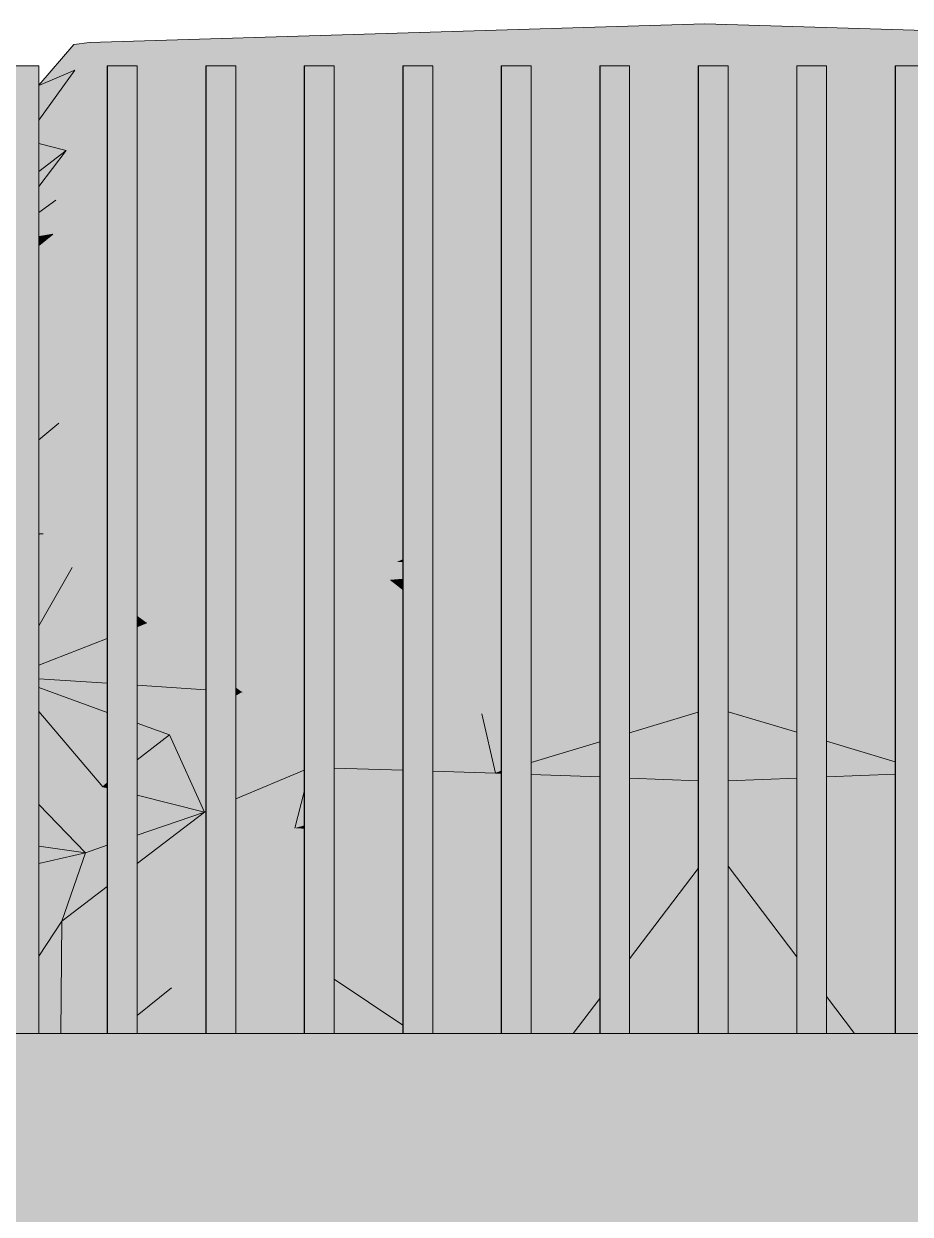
# Model space of a CAD drawing. Header units: millimetres. Extents: x 365175 to 2667127, y -330297 to -162108.
# Drawn here: x 1885189 to 1886087, y -319094 to -317888 of the extents above; entities that cross this region are included whole.
import ezdxf

# ---------------------------------------------------------------- set-up
doc = ezdxf.new("R2010")
doc.units = ezdxf.units.MM
doc.header["$MEASUREMENT"] = 0
doc.layers.add('Cars', color=7, linetype='Continuous')
doc.layers.add('TopoAlt', color=7, linetype='Continuous')

# ---------------------------------------------------------------- blocks, each defined once
blk = doc.blocks.new('Élément de coupe_125_6', base_point=(1445436.1, -319511))
at = {"layer": 'TopoAlt', "linetype": 'Continuous', "lineweight": 0, "true_color": 0x000000}
blk.add_hatch(color=18, dxfattribs=at).paths.add_polyline_path([(1882185.2, -318911), (1882185.2, -319511), (1914672.8, -319511), (1914672.8, -318911)])
at = {"layer": 'TopoAlt', "color": 190, "linetype": 'Continuous', "lineweight": 5, "true_color": 0x8002ff}
blk.add_line((1914672.8, -318911), (1882185.2, -318911), dxfattribs=at)
blk = doc.blocks.new('Élément de coupe_205_6', base_point=(1445436.1, -319511))
at = {"linetype": 'Continuous', "lineweight": 0, "true_color": 0x000000}
for points in [[(1885173.7, -318911), (1885174.1, -318911), (1885174.1, -317931), (1885173.7, -317931)], [(1885173.7, -318911), (1885174.1, -318911), (1885174.1, -317931), (1885173.7, -317931)], [(1885174.1, -317931), (1885174.1, -318911), (1885204.1, -318911), (1885204.1, -317931)]]:
    blk.add_hatch(color=18, dxfattribs=at).paths.add_polyline_path(points)
at = {"color": 18, "linetype": 'Continuous', "lineweight": 5, "true_color": 0x330000}
for p, q in [((1885173.7, -317931), (1885174.1, -317931)), ((1885173.7, -318911), (1885173.7, -317931)), ((1885174.1, -317931), (1885204.1, -317931)), ((1885174.1, -318911), (1885174.1, -317931)), ((1885204.1, -318911), (1885204.1, -317931))]:
    blk.add_line(p, q, dxfattribs=at)
blk = doc.blocks.new('Élément de coupe_206_6', base_point=(1445436.1, -319511))
at = {"linetype": 'Continuous', "lineweight": 0, "true_color": 0x000000}
for points in [[(1885273.5, -318911), (1885273.8, -318911), (1885273.8, -317931), (1885273.5, -317931)], [(1885273.5, -318911), (1885273.8, -318911), (1885273.8, -317931), (1885273.5, -317931)], [(1885273.8, -317931), (1885273.8, -318911), (1885303.8, -318911), (1885303.8, -317931)]]:
    blk.add_hatch(color=18, dxfattribs=at).paths.add_polyline_path(points)
at = {"color": 18, "linetype": 'Continuous', "lineweight": 5, "true_color": 0x330000}
for p, q in [((1885273.5, -317931), (1885273.8, -317931)), ((1885273.5, -318911), (1885273.5, -317931)), ((1885273.8, -317931), (1885303.8, -317931)), ((1885273.8, -318911), (1885273.8, -317931)), ((1885303.8, -318911), (1885303.8, -317931))]:
    blk.add_line(p, q, dxfattribs=at)
blk = doc.blocks.new('Élément de coupe_207_6', base_point=(1445436.1, -319511))
at = {"linetype": 'Continuous', "lineweight": 0, "true_color": 0x000000}
for points in [[(1885373.3, -318911), (1885373.6, -318911), (1885373.6, -317931), (1885373.3, -317931)], [(1885373.3, -318911), (1885373.6, -318911), (1885373.6, -317931), (1885373.3, -317931)], [(1885373.6, -317931), (1885373.6, -318911), (1885403.6, -318911), (1885403.6, -317931)]]:
    blk.add_hatch(color=18, dxfattribs=at).paths.add_polyline_path(points)
at = {"color": 18, "linetype": 'Continuous', "lineweight": 5, "true_color": 0x330000}
for p, q in [((1885373.3, -317931), (1885373.6, -317931)), ((1885373.3, -318911), (1885373.3, -317931)), ((1885373.6, -317931), (1885403.6, -317931)), ((1885373.6, -318911), (1885373.6, -317931)), ((1885403.6, -318911), (1885403.6, -317931))]:
    blk.add_line(p, q, dxfattribs=at)
blk = doc.blocks.new('Élément de coupe_208_6', base_point=(1445436.1, -319511))
at = {"linetype": 'Continuous', "lineweight": 0, "true_color": 0x000000}
for points in [[(1885473, -317931), (1885473, -318911), (1885473.3, -318911), (1885473.3, -317931)], [(1885473, -317931), (1885473, -318911), (1885473.3, -318911), (1885473.3, -317931)], [(1885473.3, -317931), (1885473.3, -318911), (1885503.3, -318911), (1885503.3, -317931)]]:
    blk.add_hatch(color=18, dxfattribs=at).paths.add_polyline_path(points)
at = {"color": 18, "linetype": 'Continuous', "lineweight": 5, "true_color": 0x330000}
for p, q in [((1885473, -317931), (1885473.3, -317931)), ((1885473, -318911), (1885473, -317931)), ((1885473.3, -317931), (1885503.3, -317931)), ((1885473.3, -318911), (1885473.3, -317931)), ((1885503.3, -318911), (1885503.3, -317931))]:
    blk.add_line(p, q, dxfattribs=at)
blk = doc.blocks.new('Élément de coupe_209_6', base_point=(1445436.1, -319511))
at = {"linetype": 'Continuous', "lineweight": 0, "true_color": 0x000000}
for points in [[(1885572.8, -317931), (1885572.8, -318911), (1885573.1, -318911), (1885573.1, -317931)], [(1885572.8, -317931), (1885572.8, -318911), (1885573.1, -318911), (1885573.1, -317931)], [(1885573.1, -318911), (1885603.1, -318911), (1885603.1, -317931), (1885573.1, -317931)]]:
    blk.add_hatch(color=18, dxfattribs=at).paths.add_polyline_path(points)
at = {"color": 18, "linetype": 'Continuous', "lineweight": 5, "true_color": 0x330000}
for p, q in [((1885572.8, -317931), (1885573.1, -317931)), ((1885572.8, -318911), (1885572.8, -317931)), ((1885573.1, -317931), (1885603.1, -317931)), ((1885573.1, -318911), (1885573.1, -317931)), ((1885603.1, -318911), (1885603.1, -317931))]:
    blk.add_line(p, q, dxfattribs=at)
blk = doc.blocks.new('Élément de coupe_210_6', base_point=(1445436.1, -319511))
at = {"linetype": 'Continuous', "lineweight": 0, "true_color": 0x000000}
for points in [[(1885672.5, -317931), (1885672.5, -318911), (1885672.9, -318911), (1885672.9, -317931)], [(1885672.5, -317931), (1885672.5, -318911), (1885672.9, -318911), (1885672.9, -317931)], [(1885672.9, -318911), (1885702.8, -318911), (1885702.8, -317931), (1885672.9, -317931)]]:
    blk.add_hatch(color=18, dxfattribs=at).paths.add_polyline_path(points)
at = {"color": 18, "linetype": 'Continuous', "lineweight": 5, "true_color": 0x330000}
for p, q in [((1885672.5, -317931), (1885672.9, -317931)), ((1885672.5, -318911), (1885672.5, -317931)), ((1885672.9, -317931), (1885702.8, -317931)), ((1885672.9, -318911), (1885672.9, -317931)), ((1885702.8, -318911), (1885702.8, -317931))]:
    blk.add_line(p, q, dxfattribs=at)
blk = doc.blocks.new('Élément de coupe_211_6', base_point=(1445436.1, -319511))
at = {"linetype": 'Continuous', "lineweight": 0, "true_color": 0x000000}
for points in [[(1885772.3, -317931), (1885772.3, -318911), (1885772.6, -318911), (1885772.6, -317931)], [(1885772.3, -317931), (1885772.3, -318911), (1885772.6, -318911), (1885772.6, -317931)], [(1885772.6, -317931), (1885772.6, -318911), (1885802.6, -318911), (1885802.6, -317931)]]:
    blk.add_hatch(color=18, dxfattribs=at).paths.add_polyline_path(points)
at = {"color": 18, "linetype": 'Continuous', "lineweight": 5, "true_color": 0x330000}
for p, q in [((1885772.3, -317931), (1885772.6, -317931)), ((1885772.3, -318911), (1885772.3, -317931)), ((1885772.6, -317931), (1885802.6, -317931)), ((1885772.6, -318911), (1885772.6, -317931)), ((1885802.6, -318911), (1885802.6, -317931))]:
    blk.add_line(p, q, dxfattribs=at)
blk = doc.blocks.new('Élément de coupe_212_6', base_point=(1445436.1, -319511))
at = {"linetype": 'Continuous', "lineweight": 0, "true_color": 0x000000}
for points in [[(1885872, -317931), (1885872, -318911), (1885872.4, -318911), (1885872.4, -317931)], [(1885872, -317931), (1885872, -318911), (1885872.4, -318911), (1885872.4, -317931)], [(1885872.4, -317931), (1885872.4, -318911), (1885902.4, -318911), (1885902.4, -317931)]]:
    blk.add_hatch(color=18, dxfattribs=at).paths.add_polyline_path(points)
at = {"color": 18, "linetype": 'Continuous', "lineweight": 5, "true_color": 0x330000}
for p, q in [((1885872, -317931), (1885872.4, -317931)), ((1885872, -318911), (1885872, -317931)), ((1885872.4, -317931), (1885902.4, -317931)), ((1885872.4, -318911), (1885872.4, -317931)), ((1885902.4, -318911), (1885902.4, -317931))]:
    blk.add_line(p, q, dxfattribs=at)
blk = doc.blocks.new('Élément de coupe_213_6', base_point=(1445436.1, -319511))
at = {"linetype": 'Continuous', "lineweight": 0, "true_color": 0x000000}
for points in [[(1885971.8, -317931), (1885971.8, -318911), (1885972.1, -318911), (1885972.1, -317931)], [(1885971.8, -317931), (1885971.8, -318911), (1885972.1, -318911), (1885972.1, -317931)], [(1885972.1, -317931), (1885972.1, -318911), (1886002.1, -318911), (1886002.1, -317931)]]:
    blk.add_hatch(color=18, dxfattribs=at).paths.add_polyline_path(points)
at = {"color": 18, "linetype": 'Continuous', "lineweight": 5, "true_color": 0x330000}
for p, q in [((1885971.8, -317931), (1885972.1, -317931)), ((1885971.8, -318911), (1885971.8, -317931)), ((1885972.1, -317931), (1886002.1, -317931)), ((1885972.1, -318911), (1885972.1, -317931)), ((1886002.1, -318911), (1886002.1, -317931))]:
    blk.add_line(p, q, dxfattribs=at)
blk = doc.blocks.new('Élément de coupe_214_6', base_point=(1445436.1, -319511))
at = {"linetype": 'Continuous', "lineweight": 0, "true_color": 0x000000}
for points in [[(1886071.5, -317931), (1886071.5, -318911), (1886071.9, -318911), (1886071.9, -317931)], [(1886071.5, -317931), (1886071.5, -318911), (1886071.9, -318911), (1886071.9, -317931)], [(1886071.9, -317931), (1886071.9, -318911), (1886101.9, -318911), (1886101.9, -317931)]]:
    blk.add_hatch(color=18, dxfattribs=at).paths.add_polyline_path(points)
at = {"color": 18, "linetype": 'Continuous', "lineweight": 5, "true_color": 0x330000}
for p, q in [((1886071.5, -317931), (1886071.9, -317931)), ((1886071.5, -318911), (1886071.5, -317931)), ((1886071.9, -317931), (1886101.9, -317931)), ((1886071.9, -318911), (1886071.9, -317931)), ((1886101.9, -318911), (1886101.9, -317931))]:
    blk.add_line(p, q, dxfattribs=at)
blk = doc.blocks.new('Élément de coupe_550_6', base_point=(1445436.1, -319511))
at = {"layer": 'Cars', "linetype": 'Continuous', "lineweight": 0, "true_color": 0x000000}
for points in [[(1885878.7, -317888.3), (1885239.6, -317909.4), (1885877.1, -317891)], [(1885255.5, -317907.2), (1885239.6, -317909.4), (1885878.7, -317888.3)], [(1885878.7, -317888.3), (1885877.1, -317891), (1886515.6, -317907.5)], [(1885239.6, -317909.4), (1885240.7, -317935.4), (1885273.5, -317933.1), (1885273.5, -317931), (1885303.8, -317931), (1885303.8, -317931), (1885877.1, -317891)], [(1885877.1, -317891), (1885303.8, -317931), (1885303.8, -317933.6), (1885373.3, -317931.5), (1885373.3, -317931), (1885390.6, -317931), (1885877, -317916.6)], [(1885877, -317916.6), (1886489.8, -317931), (1886500.9, -317931), (1886500.9, -317931.2), (1886513.6, -317931.5), (1885877.1, -317891)], [(1886513.6, -317931.5), (1886515.6, -317907.5), (1885877.1, -317891)], [(1885204.1, -317950.7), (1885240.7, -317935.4), (1885239.6, -317909.4), (1885204.1, -317950.3)], [(1885877, -317916.6), (1885390.6, -317931), (1885403.6, -317931), (1885403.6, -317967), (1885473, -317959.6), (1885473, -317931), (1885503.3, -317931), (1885503.3, -317956.4), (1885572.8, -317949), (1885572.8, -317931), (1885603.1, -317931), (1885603.1, -317945.8), (1885672.5, -317938.4), (1885672.5, -317931), (1885702.8, -317931), (1885702.8, -317935.1)], [(1885702.8, -317935.1), (1885702.8, -317954.8), (1885772.3, -317939.6), (1885772.3, -317931), (1885802.6, -317931), (1885802.6, -317932.9), (1885877, -317916.6)], [(1885802.6, -317986.7), (1885872, -317980.8), (1885872, -317931), (1885877, -317931), (1885877, -317916.6), (1885802.6, -317932.9)], [(1885989.9, -317931), (1885877, -317916.6), (1885971.8, -317937.2), (1885971.8, -317931)], [(1885877, -317931), (1885902.4, -317931), (1885902.4, -317982.5), (1885971.8, -317988.2), (1885971.8, -317937.2), (1885877, -317916.6)], [(1885877, -317916.6), (1885989.9, -317931), (1886002.1, -317931), (1886002.1, -317932.5), (1886071.5, -317941.4), (1886071.5, -317931), (1886101.9, -317931), (1886101.9, -317945.3), (1886171.3, -317954.2), (1886171.3, -317931), (1886201.6, -317931), (1886201.6, -317958), (1886271.1, -317966.9), (1886271.1, -317931), (1886301.4, -317931), (1886301.4, -317970.8), (1886370.8, -317979.6), (1886370.8, -317931), (1886401.1, -317931), (1886401.1, -317983.5), (1886411.1, -317984.8), (1886470.6, -317953.9), (1886470.6, -317931), (1886489.8, -317931)], [(1885204.1, -317985.8), (1885204.1, -318009.6), (1885231.7, -318016.5), (1885240.7, -317935.4)], [(1885204.1, -317950.7), (1885204.1, -317985.8), (1885240.7, -317935.4)], [(1885240.7, -317935.4), (1885231.7, -318016.5), (1885273.5, -317999.1), (1885273.5, -317949.4)], [(1885240.7, -317935.4), (1885273.5, -317934.4), (1885273.5, -317933.1)], [(1885240.7, -317935.4), (1885273.5, -317949.4), (1885273.5, -317934.4)], [(1885303.8, -317962.4), (1885332.4, -317974.6), (1885373.3, -317970.3), (1885373.3, -317931.5), (1885303.8, -317933.6)], [(1886071.5, -317941.4), (1886002.1, -317932.5), (1886002.1, -317943.8), (1886071.5, -317958.9)], [(1885503.3, -317956.4), (1885503.3, -317998.6), (1885572.8, -317983.4), (1885572.8, -317949)], [(1885603.1, -317945.8), (1885603.1, -317976.7), (1885672.5, -317961.5), (1885672.5, -317938.4)], [(1885702.8, -317995.2), (1885772.3, -317989.3), (1885772.3, -317939.6), (1885702.8, -317954.8)], [(1886071.5, -317958.9), (1886002.1, -317943.8), (1886002.1, -317990.8), (1886071.5, -317996.5)], [(1885473, -317959.6), (1885403.6, -317967), (1885403.6, -318020.5), (1885473, -318005.3)], [(1885672.5, -317961.5), (1885603.1, -317976.7), (1885603.1, -318003.6), (1885672.5, -317997.7)], [(1885303.8, -317962.4), (1885303.8, -317986.5), (1885332.4, -317974.6)], [(1885332.4, -317974.6), (1885373.3, -318001.2), (1885373.3, -317970.3)], [(1885303.8, -317998.4), (1885332.4, -317974.6), (1885303.8, -317986.5)], [(1885303.8, -318045.9), (1885373.3, -318028.2), (1885373.3, -318001.2), (1885332.4, -317974.6), (1885303.8, -317998.4)], [(1885503.3, -317998.6), (1885503.3, -318012.1), (1885572.8, -318006.2), (1885572.8, -317983.4)], [(1885872, -317980.8), (1885802.6, -317986.7), (1885802.6, -317992.8), (1885872, -317981.2)], [(1885802.6, -317992.8), (1885802.6, -317997.8), (1885872, -317981.5), (1885872, -317981.2)], [(1885802.6, -317997.8), (1885802.6, -318036.1), (1885872, -318034.4), (1885872, -317981.5)], [(1885971.8, -317988.2), (1885902.4, -317982.5), (1885902.4, -317984.7), (1885971.8, -317996.2)], [(1885902.4, -317984.7), (1885902.4, -317986), (1885971.8, -318001.4), (1885971.8, -317996.2)], [(1885603.1, -318003.6), (1885603.1, -318026.1), (1885672.5, -318014.5), (1885672.5, -317997.7)], [(1885702.8, -318009.4), (1885772.3, -317997.8), (1885772.3, -317989.3), (1885702.8, -317995.2)], [(1885702.8, -318021.2), (1885772.3, -318004.9), (1885772.3, -317997.8), (1885702.8, -318009.4)], [(1885971.8, -318001.4), (1885902.4, -317986), (1885902.4, -318034.9), (1885971.8, -318036.4)], [(1886071.5, -317996.5), (1886002.1, -317990.8), (1886002.1, -318001.3), (1886071.5, -318012.9)], [(1885204.1, -318009.6), (1885204.1, -318038), (1885231.7, -318016.5)], [(1885231.7, -318016.5), (1885221.4, -318066.8), (1885273.5, -318023.6), (1885273.5, -317999.1)], [(1885403.6, -318020.5), (1885403.6, -318020.6), (1885473, -318014.7), (1885473, -318005.3)], [(1885572.8, -318006.2), (1885503.3, -318012.1), (1885503.3, -318042.7), (1885572.8, -318031.2)], [(1885772.3, -318004.9), (1885702.8, -318021.2), (1885702.8, -318038.6), (1885772.3, -318036.9)], [(1886002.1, -318001.3), (1886002.1, -318008.1), (1886071.5, -318023.5), (1886071.5, -318012.9)], [(1886002.1, -318008.1), (1886002.1, -318037), (1886071.5, -318038.5), (1886071.5, -318023.5)], [(1885204.1, -318053), (1885204.1, -318079.4), (1885221.4, -318066.8), (1885231.7, -318016.5)], [(1885231.7, -318016.5), (1885204.1, -318038), (1885204.1, -318053)], [(1885403.6, -318020.6), (1885403.6, -318059.4), (1885473, -318047.8), (1885473, -318014.7)], [(1885672.5, -318014.5), (1885603.1, -318026.1), (1885603.1, -318042), (1885620, -318040.6), (1885672.5, -318028.3)], [(1885273.5, -318023.6), (1885221.4, -318066.8), (1885273.5, -318053.6)], [(1885373.3, -318028.2), (1885303.8, -318045.9), (1885303.8, -318063.9), (1885373.3, -318033.6)], [(1885373.3, -318033.6), (1885303.8, -318063.9), (1885303.8, -318081.9), (1885373.3, -318066.2)], [(1885503.3, -318050.7), (1885572.8, -318044.7), (1885572.8, -318031.2), (1885503.3, -318042.7)], [(1885672.5, -318028.3), (1885620, -318040.6), (1885672.5, -318039.3)], [(1885503.3, -318050.7), (1885503.3, -318277.1), (1885572.8, -318136.3), (1885572.8, -318044.7)], [(1885603.1, -318074.9), (1885603.1, -318217.7), (1885672.5, -318171.3), (1885672.5, -318039.3), (1885620, -318040.6)], [(1885603.1, -318074.9), (1885620, -318040.6), (1885603.1, -318042)], [(1885702.8, -318038.6), (1885702.8, -318151), (1885772.3, -318104.5), (1885772.3, -318036.9)], [(1885802.6, -318084.2), (1885872, -318037.7), (1885872, -318034.4), (1885802.6, -318036.1)], [(1885872, -318037.7), (1885802.6, -318084.2), (1885802.6, -318294.5), (1885872, -318295.9)], [(1885902.4, -318051.1), (1885971.8, -318097.2), (1885971.8, -318036.4), (1885902.4, -318034.9)], [(1886071.5, -318038.5), (1886002.1, -318037), (1886002.1, -318117.3), (1886071.5, -318163.4)], [(1885218.3, -318101.2), (1885273.5, -318077.1), (1885273.5, -318053.6), (1885221.4, -318066.8)], [(1885403.6, -318059.4), (1885403.6, -318059.4), (1885473, -318053.4), (1885473, -318047.8)], [(1885403.6, -318060.5), (1885473, -318228.2), (1885473, -318053.4), (1885403.6, -318059.4)], [(1885902.4, -318295.6), (1885971.8, -318294.2), (1885971.8, -318097.2), (1885902.4, -318051.1)], [(1885204.1, -318079.4), (1885204.1, -318103.7), (1885218.3, -318101.2), (1885221.4, -318066.8)], [(1885303.8, -318189.2), (1885373.3, -318098.5), (1885373.3, -318066.2), (1885303.8, -318081.9)], [(1885403.6, -318060.5), (1885403.6, -318289.8), (1885473, -318288.6), (1885473, -318228.2)], [(1885218.3, -318101.2), (1885273.5, -318088.7), (1885273.5, -318077.1)], [(1885218.3, -318101.2), (1885224.5, -318292.8), (1885273.5, -318228.8), (1885273.5, -318088.7)], [(1885204.1, -318127.1), (1885204.1, -318236.4), (1885224.5, -318292.8), (1885218.3, -318101.2)], [(1885218.3, -318101.2), (1885204.1, -318112.8), (1885204.1, -318127.1)], [(1885204.1, -318112.8), (1885218.3, -318101.2), (1885204.1, -318103.7)], [(1885373.3, -318098.5), (1885303.8, -318189.2), (1885303.8, -318291.5), (1885373.3, -318290.3)], [(1885702.8, -318292.4), (1885772.3, -318293.9), (1885772.3, -318104.5), (1885702.8, -318151)], [(1886002.1, -318117.3), (1886002.1, -318293.5), (1886071.5, -318292.1), (1886071.5, -318163.4)], [(1885503.3, -318277.1), (1885503.3, -318284.5), (1885572.8, -318238.1), (1885572.8, -318136.3)], [(1885603.1, -318217.7), (1885603.1, -318290.4), (1885672.5, -318291.8), (1885672.5, -318171.3)], [(1885224.5, -318292.8), (1885204.1, -318236.4), (1885204.1, -318294.6)], [(1885224.5, -318292.8), (1885273.5, -318292), (1885273.5, -318228.8)], [(1885572.8, -318238.1), (1885503.3, -318284.5), (1885503.3, -318288.3), (1885572.8, -318289.8)], [(1885204.1, -318309.8), (1885204.1, -318404.7), (1885208.5, -318404.8), (1885224.5, -318292.8)], [(1885224.5, -318292.8), (1885204.1, -318294.6), (1885204.1, -318309.8)], [(1885224.5, -318292.8), (1885208.5, -318404.8), (1885273.5, -318378.6), (1885273.5, -318292)], [(1885303.8, -318366.4), (1885373.3, -318338.4), (1885373.3, -318290.3), (1885303.8, -318291.5)], [(1885403.6, -318326.2), (1885473, -318298.2), (1885473, -318288.6), (1885403.6, -318289.8)], [(1885403.6, -318326.2), (1885403.6, -318420.4), (1885473, -318426), (1885473, -318298.2)], [(1885503.3, -318288.3), (1885503.3, -318299.9), (1885566.4, -318433.5), (1885572.8, -318430.7), (1885572.8, -318289.8)], [(1885603.1, -318417.4), (1885672.5, -318386.9), (1885672.5, -318291.8), (1885603.1, -318290.4)], [(1885702.8, -318292.4), (1885702.8, -318373.6), (1885772.3, -318343.1), (1885772.3, -318293.9)], [(1885802.6, -318294.5), (1885802.6, -318329.8), (1885872, -318299.3), (1885872, -318295.9)], [(1885802.6, -318329.8), (1885802.6, -318425.5), (1885872, -318423.2), (1885872, -318299.3)], [(1885902.4, -318295.6), (1885902.4, -318306), (1885971.8, -318336.1), (1885971.8, -318294.2)], [(1886002.1, -318349.2), (1886071.5, -318379.2), (1886071.5, -318292.1), (1886002.1, -318293.5)], [(1885503.3, -318299.9), (1885503.3, -318428.4), (1885566.4, -318433.5)], [(1885902.4, -318423.6), (1885971.8, -318425.9), (1885971.8, -318336.1), (1885902.4, -318306)], [(1885303.8, -318412.4), (1885373.3, -318418), (1885373.3, -318338.4), (1885303.8, -318366.4)], [(1885702.8, -318428.9), (1885772.3, -318426.5), (1885772.3, -318343.1), (1885702.8, -318373.6)], [(1886071.5, -318379.2), (1886002.1, -318349.2), (1886002.1, -318426.9), (1886071.5, -318429.2)], [(1885208.5, -318404.8), (1885273.5, -318410), (1885273.5, -318378.6)], [(1885672.5, -318386.9), (1885603.1, -318417.4), (1885603.1, -318432.2), (1885672.5, -318429.9)], [(1885208.5, -318404.8), (1885204.1, -318404.7), (1885204.1, -318405.7)], [(1885204.1, -318405.7), (1885204.1, -318436.9), (1885238.1, -318439.1), (1885208.5, -318404.8)], [(1885208.5, -318404.8), (1885238.1, -318439.1), (1885273.5, -318438.5), (1885273.5, -318410)], [(1885303.8, -318412.4), (1885303.8, -318437.9), (1885373.3, -318436.8), (1885373.3, -318418)], [(1885403.6, -318436.2), (1885473, -318435.1), (1885473, -318426), (1885403.6, -318420.4)], [(1885503.3, -318434.5), (1885566.4, -318433.5), (1885503.3, -318428.4)], [(1885566.4, -318433.5), (1885572.8, -318433.2), (1885572.8, -318430.7)], [(1885603.1, -318432.2), (1885603.1, -318447.7), (1885672.5, -318441.5), (1885672.5, -318429.9)], [(1885772.3, -318426.5), (1885702.8, -318428.9), (1885702.8, -318438.8), (1885772.3, -318432.6)], [(1885802.6, -318429.9), (1885872, -318423.7), (1885872, -318423.2), (1885802.6, -318425.5)], [(1885802.6, -318429.9), (1885802.6, -318433.1), (1885872, -318424.1), (1885872, -318423.7)], [(1885802.6, -318433.1), (1885802.6, -318438.8), (1885872, -318435.6), (1885872, -318424.1)], [(1885902.4, -318424.7), (1885971.8, -318430.9), (1885971.8, -318425.9), (1885902.4, -318423.6)], [(1885971.8, -318430.9), (1885902.4, -318424.7), (1885902.4, -318425.4), (1885971.8, -318433.9)], [(1885902.4, -318425.4), (1885902.4, -318436), (1885971.8, -318439.2), (1885971.8, -318433.9)], [(1886002.1, -318426.9), (1886002.1, -318433.6), (1886071.5, -318439.8), (1886071.5, -318429.2)], [(1885204.1, -318436.9), (1885204.1, -318497.9), (1885238.1, -318439.1)], [(1885238.1, -318439.1), (1885204.1, -318497.9), (1885204.1, -318537.9), (1885273.5, -318510.8), (1885273.5, -318465.3)], [(1885238.1, -318439.1), (1885273.5, -318442.1), (1885273.5, -318438.5)], [(1885238.1, -318439.1), (1885273.5, -318465.3), (1885273.5, -318442.1)], [(1885303.8, -318437.9), (1885303.8, -318444.7), (1885372.5, -318450.6), (1885373.3, -318450.6), (1885373.3, -318436.8)], [(1885403.6, -318436.2), (1885403.6, -318447.9), (1885473, -318441.7), (1885473, -318435.1)], [(1885473, -318441.7), (1885403.6, -318447.9), (1885403.6, -318450.8), (1885473, -318451.1)], [(1885503.3, -318451.3), (1885559.6, -318451.5), (1885566.4, -318433.5), (1885503.3, -318439.1)], [(1885503.3, -318439.1), (1885566.4, -318433.5), (1885503.3, -318434.5)], [(1885566.4, -318433.5), (1885559.6, -318451.5), (1885572.8, -318450.4), (1885572.8, -318433.2)], [(1885603.1, -318447.7), (1885603.1, -318449.1), (1885672.5, -318445.3), (1885672.5, -318441.5)], [(1885772.3, -318432.6), (1885702.8, -318438.8), (1885702.8, -318443.7), (1885733.3, -318442), (1885772.3, -318437)], [(1885733.3, -318442), (1885702.8, -318456.9), (1885702.8, -318477.9), (1885772.3, -318461.4), (1885772.3, -318440.2)], [(1885702.8, -318443.7), (1885702.8, -318456.9), (1885733.3, -318442)], [(1885772.3, -318437), (1885733.3, -318442), (1885772.3, -318440.2)], [(1885872, -318435.6), (1885802.6, -318438.8), (1885802.6, -318454.2), (1885872, -318437.7)], [(1885802.6, -318489.9), (1885872, -318486.9), (1885872, -318437.7), (1885802.6, -318454.2)], [(1885902.4, -318436), (1885902.4, -318439.6), (1885971.8, -318455.6), (1885971.8, -318439.2)], [(1885902.4, -318486.9), (1885971.8, -318489.9), (1885971.8, -318455.6), (1885902.4, -318439.6)], [(1886002.1, -318437.7), (1886040, -318442.3), (1886071.5, -318444.1), (1886071.5, -318439.8), (1886002.1, -318433.6)], [(1886002.1, -318440.6), (1886040, -318442.3), (1886002.1, -318437.7)], [(1886002.1, -318440.6), (1886002.1, -318462.6), (1886071.5, -318478.6), (1886071.5, -318457.5), (1886040, -318442.3)], [(1886071.5, -318444.1), (1886040, -318442.3), (1886071.5, -318457.5)], [(1885303.8, -318487.9), (1885313.6, -318495.1), (1885372.5, -318450.6), (1885303.8, -318444.7)], [(1885372.5, -318450.6), (1885313.6, -318495.1), (1885373.3, -318484.5), (1885373.3, -318450.6)], [(1885373.3, -318450.6), (1885372.5, -318450.6), (1885373.3, -318450.6)], [(1885473, -318451.1), (1885403.6, -318450.8), (1885403.6, -318479.2), (1885473, -318466.9)], [(1885559.6, -318451.5), (1885503.3, -318451.3), (1885503.3, -318461.5)], [(1885503.3, -318496.8), (1885572.8, -318497.4), (1885572.8, -318461.8), (1885559.6, -318451.5), (1885503.3, -318461.5)], [(1885559.6, -318451.5), (1885572.8, -318450.8), (1885572.8, -318450.4)], [(1885572.8, -318450.8), (1885559.6, -318451.5), (1885572.8, -318461.8)], [(1885672.5, -318445.3), (1885603.1, -318449.1), (1885603.1, -318485.4), (1885619, -318497.8), (1885672.5, -318471.7)], [(1885403.6, -318479.2), (1885403.6, -318495.9), (1885473, -318496.5), (1885473, -318466.9)], [(1885702.8, -318477.9), (1885702.8, -318494.2), (1885772.3, -318491.2), (1885772.3, -318461.4)], [(1886002.1, -318491.3), (1886071.5, -318494.3), (1886071.5, -318478.6), (1886002.1, -318462.6)], [(1885619, -318497.8), (1885672.5, -318485.1), (1885672.5, -318471.7)], [(1885313.6, -318495.1), (1885303.8, -318487.9), (1885303.8, -318498.9)], [(1885373.3, -318484.5), (1885313.6, -318495.1), (1885373.3, -318495.6)], [(1885603.1, -318497.7), (1885619, -318497.8), (1885603.1, -318485.4)], [(1885672.5, -318485.1), (1885619, -318497.8), (1885672.5, -318495.5)], [(1885702.8, -318565.8), (1885772.3, -318535.9), (1885772.3, -318491.2), (1885702.8, -318494.2)], [(1885802.6, -318522.8), (1885872, -318492.9), (1885872, -318486.9), (1885802.6, -318489.9)], [(1885902.4, -318492.6), (1885971.8, -318522.4), (1885971.8, -318489.9), (1885902.4, -318486.9)], [(1886002.1, -318535.4), (1886071.5, -318565.3), (1886071.5, -318494.3), (1886002.1, -318491.3)], [(1885303.8, -318498.9), (1885303.8, -318558.2), (1885373.3, -318562.7), (1885373.3, -318538.4), (1885313.6, -318495.1)], [(1885313.6, -318495.1), (1885373.3, -318538.4), (1885373.3, -318495.6)], [(1885403.6, -318495.9), (1885403.6, -318560.5), (1885410, -318565.1), (1885473, -318544.9), (1885473, -318496.5)], [(1885572.8, -318497.4), (1885503.3, -318496.8), (1885503.3, -318535.1), (1885572.8, -318512.7)], [(1885603.1, -318497.7), (1885603.1, -318503), (1885619, -318497.8)], [(1885603.1, -318503), (1885603.1, -318582.7), (1885653, -318587.3), (1885619, -318497.8)], [(1885672.5, -318495.5), (1885619, -318497.8), (1885653, -318587.3), (1885672.5, -318578.9)], [(1885802.6, -318522.8), (1885802.6, -318583.1), (1885872, -318581.2), (1885872, -318492.9)], [(1885902.4, -318492.6), (1885902.4, -318581.2), (1885971.8, -318583.1), (1885971.8, -318522.4)], [(1885204.1, -318537.9), (1885204.1, -318551.6), (1885273.5, -318556.2), (1885273.5, -318510.8)], [(1885572.8, -318512.7), (1885503.3, -318535.1), (1885503.3, -318573.6), (1885572.8, -318580)], [(1885772.3, -318535.9), (1885702.8, -318565.8), (1885702.8, -318585.9), (1885772.3, -318584)], [(1886002.1, -318584), (1886071.5, -318585.9), (1886071.5, -318565.3), (1886002.1, -318535.4)], [(1885204.1, -318560.5), (1885273.5, -318585.7), (1885273.5, -318556.2), (1885204.1, -318551.6)], [(1885473, -318544.9), (1885410, -318565.1), (1885473, -318570.9)], [(1885204.1, -318584.8), (1885269, -318661), (1885273.5, -318657.5), (1885273.5, -318585.7), (1885204.1, -318560.5)], [(1885373.3, -318562.7), (1885303.8, -318558.2), (1885303.8, -318596.7), (1885336.4, -318608.6), (1885373.3, -318586.8)], [(1885403.6, -318564.7), (1885410, -318565.1), (1885403.6, -318560.5)], [(1885403.6, -318568.9), (1885410, -318565.1), (1885403.6, -318564.7)], [(1885410, -318565.1), (1885403.6, -318568.9), (1885403.6, -318624), (1885473, -318639.9), (1885473, -318634.3)], [(1885410, -318565.1), (1885473, -318634.3), (1885473, -318570.9)], [(1885503.3, -318634), (1885572.8, -318612.3), (1885572.8, -318580), (1885503.3, -318573.6)], [(1885269, -318661), (1885204.1, -318584.8), (1885204.1, -318644.3)], [(1885373.3, -318586.8), (1885336.4, -318608.6), (1885373.3, -318617)], [(1885603.1, -318602.8), (1885653, -318587.3), (1885603.1, -318582.7)], [(1885603.1, -318602.8), (1885603.1, -318645.2), (1885666.8, -318647.1), (1885653, -318587.3)], [(1885672.5, -318578.9), (1885653, -318587.3), (1885672.5, -318586.7)], [(1885672.5, -318586.7), (1885653, -318587.3), (1885666.8, -318647.1), (1885672.5, -318645.4)], [(1885772.3, -318584), (1885702.8, -318585.9), (1885702.8, -318636.3), (1885772.3, -318615.5)], [(1885802.6, -318583.1), (1885802.6, -318606.4), (1885872, -318585.6), (1885872, -318581.2)], [(1885802.6, -318652.3), (1885872, -318654.9), (1885872, -318585.6), (1885802.6, -318606.4)], [(1885902.4, -318585.1), (1885971.8, -318605.9), (1885971.8, -318583.1), (1885902.4, -318581.2)], [(1885902.4, -318585.1), (1885902.4, -318655), (1885971.8, -318652.3), (1885971.8, -318605.9)], [(1886002.1, -318584), (1886002.1, -318614.9), (1886071.5, -318635.7), (1886071.5, -318585.9)], [(1885336.4, -318608.6), (1885303.8, -318596.7), (1885303.8, -318633.9)], [(1885303.8, -318633.9), (1885303.8, -318669.7), (1885372, -318686.7), (1885336.4, -318608.6)], [(1885373.3, -318617), (1885336.4, -318608.6), (1885372, -318686.7), (1885373.3, -318686.2)], [(1885503.3, -318642.1), (1885572.8, -318644.2), (1885572.8, -318612.3), (1885503.3, -318634)], [(1885403.6, -318673.4), (1885473, -318644.1), (1885473, -318639.9), (1885403.6, -318624)], [(1885702.8, -318636.3), (1885702.8, -318648.5), (1885772.3, -318651.1), (1885772.3, -318615.5)], [(1886002.1, -318614.9), (1886002.1, -318651.1), (1886071.5, -318648.4), (1886071.5, -318635.7)], [(1885204.1, -318678.9), (1885251.3, -318727.8), (1885269, -318661), (1885204.1, -318644.3)], [(1885403.6, -318692.3), (1885463.5, -318702.9), (1885473, -318666.3), (1885473, -318644.1), (1885403.6, -318673.4)], [(1885503.3, -318692), (1885572.8, -318672.9), (1885572.8, -318644.2), (1885503.3, -318642.1)], [(1885603.1, -318664.6), (1885666.8, -318647.1), (1885603.1, -318645.2)], [(1885603.1, -318664.6), (1885603.1, -318711.7), (1885672.5, -318716.1), (1885672.5, -318714.5), (1885666.8, -318647.1)], [(1885672.5, -318645.4), (1885666.8, -318647.1), (1885672.5, -318647.3)], [(1885666.8, -318647.1), (1885672.5, -318714.5), (1885672.5, -318647.3)], [(1885702.8, -318707.6), (1885772.3, -318688.1), (1885772.3, -318651.1), (1885702.8, -318648.5)], [(1886002.1, -318687.6), (1886071.5, -318707), (1886071.5, -318648.4), (1886002.1, -318651.1)], [(1885251.3, -318727.8), (1885273.5, -318720.3), (1885273.5, -318662.1), (1885269, -318661)], [(1885273.5, -318657.5), (1885269, -318661), (1885273.5, -318662.1)], [(1885802.6, -318679.6), (1885872, -318660), (1885872, -318654.9), (1885802.6, -318652.3)], [(1885802.6, -318679.6), (1885802.6, -318720), (1885872, -318722.1), (1885872, -318660)], [(1885902.4, -318659.6), (1885971.8, -318679.1), (1885971.8, -318652.3), (1885902.4, -318655)], [(1885902.4, -318659.6), (1885902.4, -318722.2), (1885971.8, -318720), (1885971.8, -318679.1)], [(1885372, -318686.7), (1885303.8, -318669.7), (1885303.8, -318709.9)], [(1885463.5, -318702.9), (1885473, -318700.3), (1885473, -318666.3)], [(1885503.3, -318692), (1885503.3, -318705.4), (1885572.8, -318709.8), (1885572.8, -318672.9)], [(1885251.3, -318727.8), (1885204.1, -318678.9), (1885204.1, -318721.1)], [(1885303.8, -318738.8), (1885303.8, -318843.5), (1885338.6, -318864.6), (1885372, -318686.7)], [(1885372, -318686.7), (1885303.8, -318709.9), (1885303.8, -318738.8)], [(1885372, -318686.7), (1885338.6, -318864.6), (1885373.3, -318897.5), (1885373.3, -318705.2)], [(1885372, -318686.7), (1885373.3, -318686.9), (1885373.3, -318686.2)], [(1885372, -318686.7), (1885373.3, -318705.2), (1885373.3, -318686.9)], [(1885463.5, -318702.9), (1885403.6, -318692.3), (1885403.6, -318865.1)], [(1885772.3, -318688.1), (1885702.8, -318707.6), (1885702.8, -318717), (1885772.3, -318719.1)], [(1886002.1, -318687.6), (1886002.1, -318719.1), (1886071.5, -318716.9), (1886071.5, -318707)], [(1885403.6, -318865.1), (1885403.6, -318899.7), (1885473, -318855.1), (1885473, -318758.9), (1885463.5, -318702.9)], [(1885463.5, -318702.9), (1885473, -318703.5), (1885473, -318700.3)], [(1885463.5, -318702.9), (1885473, -318758.9), (1885473, -318703.5)], [(1885503.3, -318834.8), (1885572.8, -318786.1), (1885572.8, -318709.8), (1885503.3, -318705.4)], [(1885251.3, -318727.8), (1885204.1, -318721.1), (1885204.1, -318738.6)], [(1885227.5, -318797.1), (1885273.5, -318762), (1885273.5, -318720.3), (1885251.3, -318727.8)], [(1885603.1, -318711.7), (1885603.1, -318764.8), (1885672.5, -318716.2), (1885672.5, -318716.1)], [(1885603.1, -318764.8), (1885603.1, -318911), (1885672.5, -318911), (1885672.5, -318716.2)], [(1885702.8, -318911), (1885745.5, -318911), (1885772.3, -318875.5), (1885772.3, -318719.1), (1885702.8, -318717)], [(1885802.6, -318720), (1885802.6, -318835.4), (1885872, -318743.7), (1885872, -318722.1)], [(1885902.4, -318722.2), (1885902.4, -318741.6), (1885971.8, -318833.4), (1885971.8, -318720)], [(1886002.1, -318873.4), (1886030.5, -318911), (1886071.5, -318911), (1886071.5, -318716.9), (1886002.1, -318719.1)], [(1885204.1, -318738.6), (1885204.1, -318791.5), (1885227.5, -318797.1), (1885251.3, -318727.8)], [(1885872, -318743.7), (1885802.6, -318835.4), (1885802.6, -318911), (1885872, -318911)], [(1885971.8, -318833.4), (1885902.4, -318741.6), (1885902.4, -318911), (1885971.8, -318911)], [(1885273.5, -318762), (1885227.5, -318797.1), (1885273.5, -318825)], [(1885227.5, -318797.1), (1885204.1, -318791.5), (1885204.1, -318832.7)], [(1885503.3, -318834.8), (1885503.3, -318856), (1885572.8, -318902.4), (1885572.8, -318786.1)], [(1885204.1, -318832.7), (1885204.1, -318911), (1885226.4, -318911), (1885227.5, -318797.1)], [(1885226.4, -318911), (1885273.5, -318911), (1885273.5, -318825), (1885227.5, -318797.1)], [(1885338.6, -318864.6), (1885303.8, -318843.5), (1885303.8, -318892.8)], [(1885303.8, -318892.8), (1885303.8, -318911), (1885373.3, -318911), (1885373.3, -318897.5), (1885338.6, -318864.6)], [(1885473, -318855.1), (1885403.6, -318899.7), (1885403.6, -318911), (1885473, -318911)], [(1885503.3, -318911), (1885572.8, -318911), (1885572.8, -318902.4), (1885503.3, -318856)], [(1885772.3, -318875.5), (1885745.5, -318911), (1885772.3, -318911)], [(1886030.5, -318911), (1886002.1, -318873.4), (1886002.1, -318911)]]:
    blk.add_hatch(color=18, dxfattribs=at).paths.add_polyline_path(points)
at = {"layer": 'Cars', "color": 7, "linetype": 'Continuous', "lineweight": 5}
for p, q in [((1885878.7, -317888.3), (1885255.5, -317907.2)), ((1886515.6, -317907.5), (1885878.7, -317888.3)), ((1885239.6, -317909.4), (1885204.1, -317950.3)), ((1885239.6, -317909.4), (1885255.5, -317907.2)), ((1885240.7, -317935.4), (1885204.1, -317985.8)), ((1885240.7, -317935.4), (1885204.1, -317950.7)), ((1885231.7, -318016.5), (1885204.1, -318009.6)), ((1885231.7, -318016.5), (1885204.1, -318053)), ((1885231.7, -318016.5), (1885204.1, -318038)), ((1885221.4, -318066.8), (1885204.1, -318079.4)), ((1885218.3, -318101.2), (1885204.1, -318112.8)), ((1885218.3, -318101.2), (1885204.1, -318103.7)), ((1885224.5, -318292.8), (1885204.1, -318309.8)), ((1885208.5, -318404.8), (1885204.1, -318404.7)), ((1885238.1, -318439.1), (1885204.1, -318497.9)), ((1885313.6, -318495.1), (1885303.8, -318498.9)), ((1885273.5, -318510.8), (1885204.1, -318537.9)), ((1885273.5, -318556.2), (1885204.1, -318551.6)), ((1885273.5, -318585.7), (1885204.1, -318560.5)), ((1885373.3, -318562.7), (1885303.8, -318558.2)), ((1885410, -318565.1), (1885403.6, -318564.7)), ((1885204.1, -318584.8), (1885269, -318661)), ((1885653, -318587.3), (1885666.8, -318647.1)), ((1885872, -318585.6), (1885802.6, -318606.4)), ((1885971.8, -318605.9), (1885902.4, -318585.1)), ((1885336.4, -318608.6), (1885303.8, -318596.7)), ((1885336.4, -318608.6), (1885303.8, -318633.9)), ((1885336.4, -318608.6), (1885372, -318686.7)), ((1885772.3, -318615.5), (1885702.8, -318636.3)), ((1886071.5, -318635.7), (1886002.1, -318614.9)), ((1885473, -318644.1), (1885403.6, -318673.4)), ((1885572.8, -318644.2), (1885503.3, -318642.1)), ((1885666.8, -318647.1), (1885603.1, -318645.2)), ((1885672.5, -318645.4), (1885666.8, -318647.1)), ((1885672.5, -318647.3), (1885666.8, -318647.1)), ((1885772.3, -318651.1), (1885702.8, -318648.5)), ((1886071.5, -318648.4), (1886002.1, -318651.1)), ((1885273.5, -318657.5), (1885269, -318661)), ((1885273.5, -318662.1), (1885269, -318661)), ((1885872, -318654.9), (1885802.6, -318652.3)), ((1885971.8, -318652.3), (1885902.4, -318655)), ((1885372, -318686.7), (1885303.8, -318669.7)), ((1885473, -318666.3), (1885463.5, -318702.9)), ((1885204.1, -318678.9), (1885251.3, -318727.8)), ((1885372, -318686.7), (1885303.8, -318738.8)), ((1885372, -318686.7), (1885303.8, -318709.9)), ((1885373.3, -318686.2), (1885372, -318686.7)), ((1885251.3, -318727.8), (1885204.1, -318721.1)), ((1885273.5, -318720.3), (1885251.3, -318727.8)), ((1885251.3, -318727.8), (1885204.1, -318738.6)), ((1885251.3, -318727.8), (1885227.5, -318797.1)), ((1885872, -318743.7), (1885802.6, -318835.4)), ((1885971.8, -318833.4), (1885902.4, -318741.6)), ((1885273.5, -318762), (1885227.5, -318797.1)), ((1885227.5, -318797.1), (1885204.1, -318832.7)), ((1885226.4, -318911), (1885227.5, -318797.1)), ((1885338.6, -318864.6), (1885303.8, -318892.8)), ((1885572.8, -318902.4), (1885503.3, -318856)), ((1885772.3, -318875.5), (1885745.5, -318911)), ((1886030.5, -318911), (1886002.1, -318873.4))]:
    blk.add_line(p, q, dxfattribs=at)

msp = doc.modelspace()

# ---------------------------------------------------------------- block references
at = {"lineweight": 0}
for name in ['Élément de coupe_205_6', 'Élément de coupe_206_6', 'Élément de coupe_207_6', 'Élément de coupe_208_6', 'Élément de coupe_209_6', 'Élément de coupe_210_6', 'Élément de coupe_211_6', 'Élément de coupe_212_6', 'Élément de coupe_213_6', 'Élément de coupe_214_6']:
    msp.add_blockref(name, (1445436.05, -319510.981), dxfattribs=at)
at = {"layer": 'Cars', "lineweight": 0}
msp.add_blockref('Élément de coupe_550_6', (1445436.05, -319510.981), dxfattribs=at)
at = {"layer": 'TopoAlt', "lineweight": 0}
msp.add_blockref('Élément de coupe_125_6', (1445436.05, -319510.981), dxfattribs=at)

doc.saveas('drawing.dxf')
